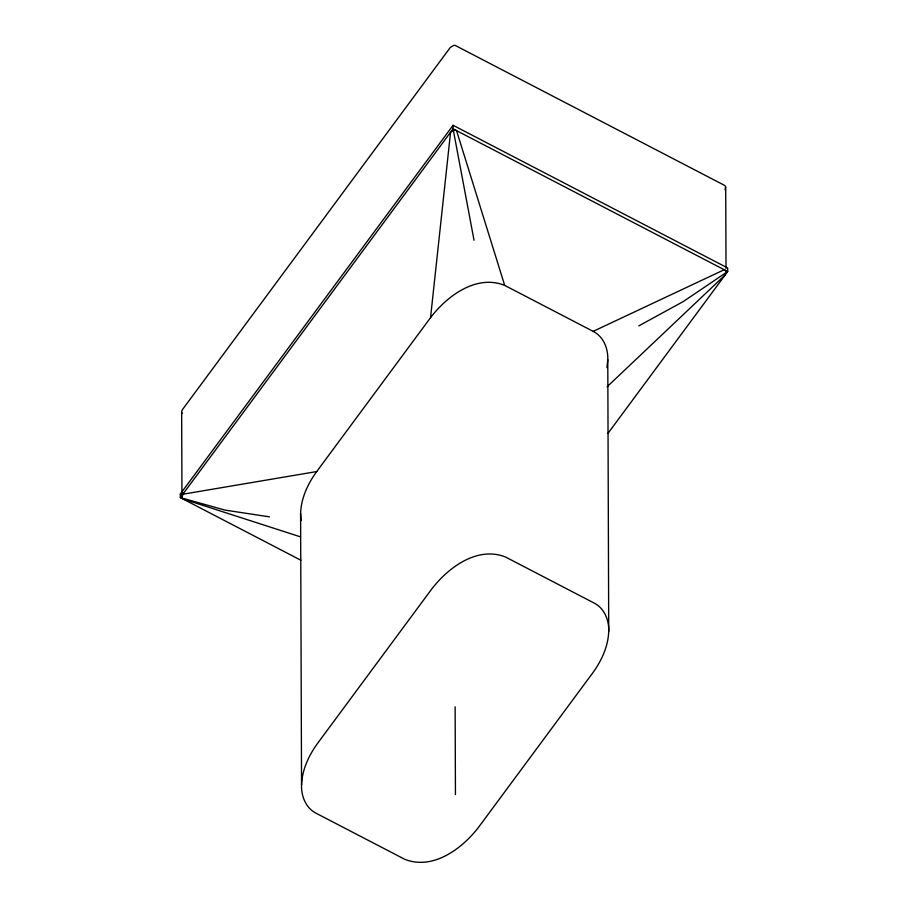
<?xml version="1.0" encoding="UTF-8"?>
<svg xmlns="http://www.w3.org/2000/svg" width="908" height="908" viewBox="0 0 908 908"><rect width="100%" height="100%" fill="white"/><g stroke="black" fill="none" stroke-linecap="round" stroke-linejoin="round"><path stroke-width="1.36" d="M300.457 536.844L183.155 498.991A3.757 3.155 -0.2 0 1 182.088 497.516L182.814 494.236L316.71 471.558L430.54 317.664C447.02 296.019 476.439 274.023 504.7 285.396L593.174 331.363C603.502 336.562 608.235 348.604 607.781 359.693L608.723 631.378C608.178 646.598 601.471 660.933 592.618 673.078L478.788 826.972C462.297 848.617 432.889 870.613 404.627 859.24L316.154 813.273C305.826 808.075 301.093 796.021 301.547 784.943L300.593 513.247C301.15 498.038 307.857 483.703 316.71 471.558M301.547 784.943C302.103 769.723 308.799 755.388 317.652 743.255L431.493 589.349C447.973 567.704 477.381 545.708 505.642 557.081L594.116 603.048C604.444 608.246 609.177 620.3 608.723 631.378M607.781 359.693L606.919 367.626M430.54 317.664L450.572 132.239L453.773 130.207A3.745 3.144 -0.2 0 1 455.827 130.332L456.542 130.627L504.7 285.396M725.106 189.851L725.617 186.878A3.745 3.144 -0.2 0 0 724.573 185.391L455.532 45.593A3.745 3.144 -0.2 0 0 453.478 45.468L450.277 47.5L182.281 409.837L181.657 411.676L181.952 496.789M300.9 560.247L180.329 497.595L180.306 494.054L453.069 125.281L727.671 267.974L727.694 271.526L608.031 433.298M607.077 386.797L725.174 274.92L725.923 271.617A3.745 3.144 -0.2 0 0 724.868 270.13L724.232 269.721L593.174 331.363M638.789 325.881L683.247 301.57L727.694 271.526L453.081 128.834L453.069 125.281M180.306 494.054L182.78 492.726M269.46 516.845L224.9 510.08L180.329 497.595L453.081 128.834L474.033 240.268M181.702 412.425L181.793 412.777A3.757 3.155 -0.2 0 0 182.111 413.435M301.127 520.579L300.593 513.247M726.025 268.371L725.708 187.23M455.135 706.833L455.441 794.579"/></g></svg>
